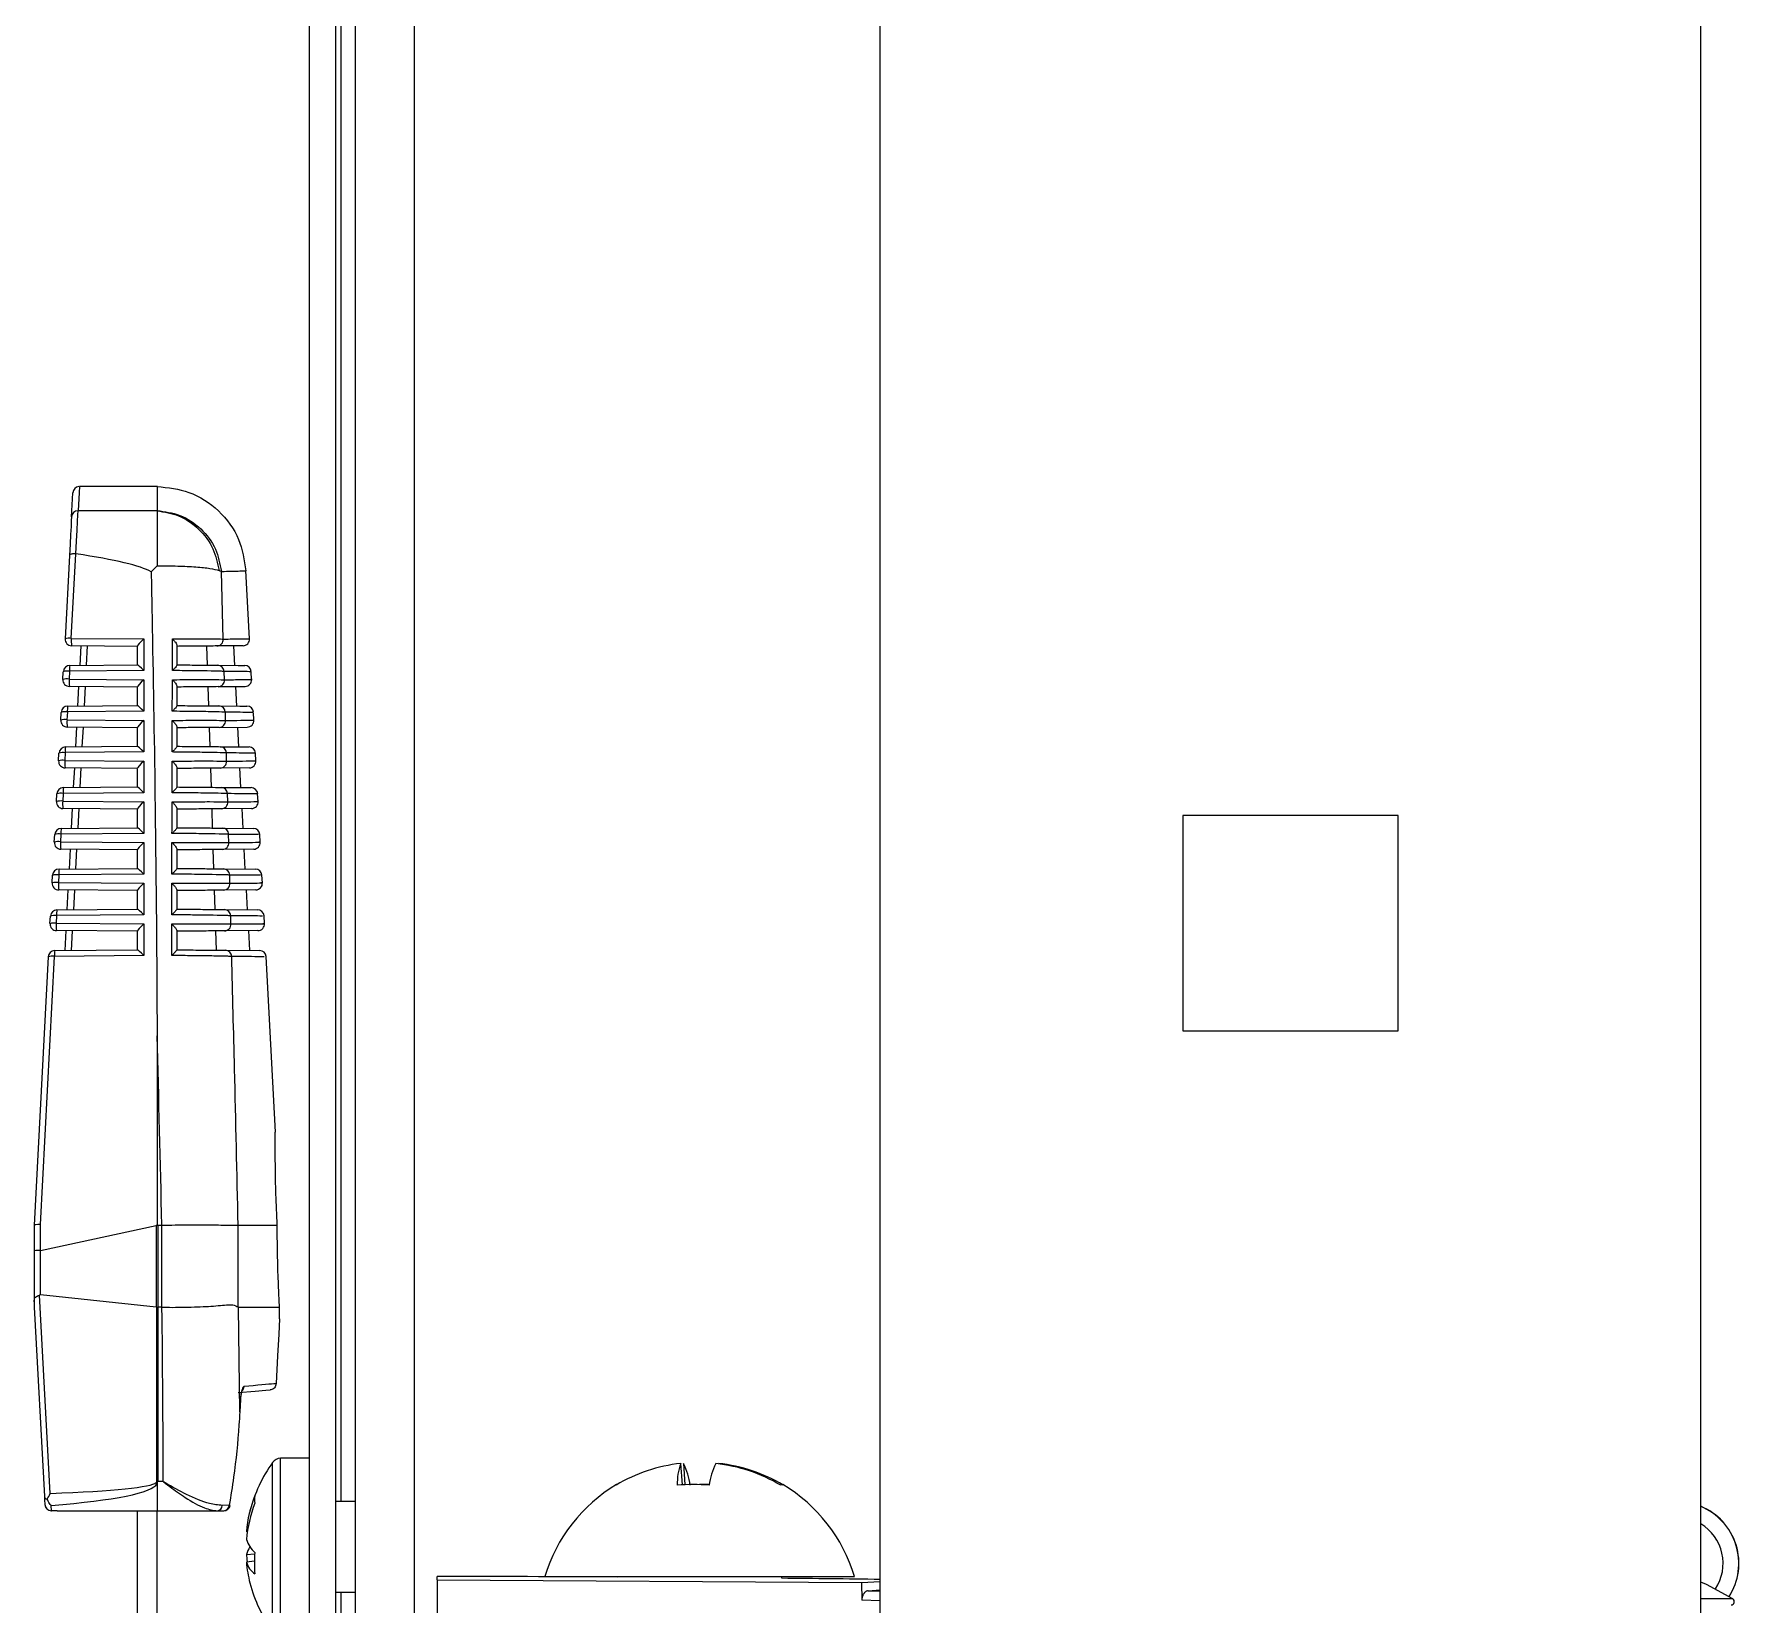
# Model space of a CAD drawing. Extents: x 8 to 113, y 0 to 87.
# Drawn here: x 80.446 to 83.043, y 40.2 to 42.592 of the extents above; entities that cross this region are included whole.
import ezdxf

# ---------------------------------------------------------------- set-up
doc = ezdxf.new("R2010")
doc.units = 0
doc.header["$MEASUREMENT"] = 0
doc.layers.add('OBJECT', color=7, linetype='CONTINUOUS')

msp = doc.modelspace()

# ---------------------------------------------------------------- linework, layer by layer
at = {"layer": 'OBJECT'}
for p, q in [((80.8646, 46.4382), (80.8646, 39.9132)), ((80.9046, 46.4382), (80.9046, 39.9132)), ((80.9346, 46.3482), (80.9346, 40.0032)), ((81.0246, 46.3482), (81.0246, 40.0032)), ((80.9134, 40.3572), (80.9134, 45.9942)), ((81.7346, 36.0256), (81.7346, 44.9982)), ((82.9846, 36.0256), (82.9846, 44.9982)), ((80.6336, 41.9032), (80.5146, 41.9032)), ((80.6332, 41.8662), (80.5126, 41.8662)), ((80.6332, 41.8666), (80.6332, 41.8662)), ((80.4995, 41.7982), (80.4928, 41.6713)), ((80.5023, 41.6719), (80.5091, 41.8006)), ((80.5091, 41.8006), (80.5094, 41.8006)), ((80.6332, 41.7825), (80.6241, 41.7733)), ((80.7276, 41.7752), (80.7309, 41.7739)), ((80.7339, 41.6709), (80.7309, 41.7739)), ((80.7739, 41.6713), (80.7684, 41.7753)), ((80.5023, 41.6719), (80.6127, 41.671)), ((80.6032, 41.6598), (80.5027, 41.6607)), ((80.5157, 41.6308), (80.5173, 41.6606)), ((80.5267, 41.6605), (80.5252, 41.6309)), ((80.6032, 41.6316), (80.6032, 41.66)), ((80.6127, 41.671), (80.6127, 41.6229)), ((80.6632, 41.6611), (80.6632, 41.6313)), ((80.7098, 41.6312), (80.7088, 41.6602)), ((80.7494, 41.6606), (80.751, 41.6308)), ((80.5001, 41.6307), (80.6032, 41.6316)), ((80.4896, 41.6093), (80.4902, 41.6212)), ((80.4996, 41.6219), (80.499, 41.61)), ((80.499, 41.61), (80.6127, 41.609)), ((80.6127, 41.6229), (80.4996, 41.6219)), ((80.6127, 41.609), (80.6127, 41.5609)), ((80.7356, 41.6089), (80.7353, 41.6216)), ((80.7771, 41.6093), (80.7765, 41.6212)), ((80.6032, 41.5978), (80.4995, 41.5988)), ((80.5125, 41.5688), (80.514, 41.5986)), ((80.5235, 41.5985), (80.5219, 41.5689)), ((80.6032, 41.5696), (80.6032, 41.598)), ((80.6632, 41.599), (80.6632, 41.5693)), ((80.7117, 41.5692), (80.7108, 41.5983)), ((80.7259, 41.5984), (80.7672, 41.5988)), ((80.7527, 41.5986), (80.7542, 41.5688)), ((80.4863, 41.5473), (80.4869, 41.5592)), ((80.4964, 41.5599), (80.4957, 41.548)), ((80.6127, 41.5609), (80.4964, 41.5599)), ((80.4968, 41.5687), (80.6032, 41.5696)), ((80.7373, 41.5469), (80.737, 41.5596)), ((80.7804, 41.5473), (80.7797, 41.5592)), ((80.4957, 41.548), (80.6127, 41.547)), ((80.6032, 41.5358), (80.4962, 41.5368)), ((80.5092, 41.5068), (80.5108, 41.5367)), ((80.5202, 41.5366), (80.5186, 41.5069)), ((80.6032, 41.5076), (80.6032, 41.536)), ((80.6127, 41.547), (80.6127, 41.4989)), ((80.6632, 41.5369), (80.6632, 41.5074)), ((80.7137, 41.5072), (80.7128, 41.5363)), ((80.7276, 41.5364), (80.7705, 41.5368)), ((80.7575, 41.5066), (80.7559, 41.5368)), ((80.4935, 41.5066), (80.6032, 41.5076)), ((80.483, 41.4853), (80.4836, 41.4972)), ((80.4931, 41.4979), (80.4925, 41.486)), ((80.4925, 41.486), (80.6127, 41.485)), ((80.6032, 41.4738), (80.4929, 41.4748)), ((80.6127, 41.4989), (80.4931, 41.4979)), ((80.5059, 41.4447), (80.5075, 41.4747)), ((80.5169, 41.4746), (80.5153, 41.4448)), ((80.6127, 41.485), (80.6127, 41.4369)), ((80.6632, 41.4748), (80.6632, 41.4454)), ((80.7157, 41.4451), (80.7148, 41.4743)), ((80.7737, 41.4748), (80.7293, 41.4744)), ((80.739, 41.4849), (80.7387, 41.4975)), ((80.7608, 41.4446), (80.7592, 41.4749)), ((80.7836, 41.4854), (80.783, 41.4972)), ((80.6032, 41.4456), (80.6032, 41.474)), ((80.4797, 41.4234), (80.4804, 41.4351)), ((80.4898, 41.4358), (80.4892, 41.4241)), ((80.4892, 41.4241), (80.6127, 41.423)), ((80.6127, 41.4369), (80.4898, 41.4358)), ((80.4903, 41.4446), (80.6032, 41.4456)), ((80.6127, 41.423), (80.6127, 41.3749)), ((80.7307, 41.445), (80.7763, 41.4446)), ((80.7407, 41.423), (80.7404, 41.4355)), ((80.7869, 41.4234), (80.7862, 41.4352)), ((80.6032, 41.4118), (80.4896, 41.4128)), ((80.5026, 41.3827), (80.5042, 41.4127)), ((80.5136, 41.4126), (80.5121, 41.3828)), ((80.6032, 41.3836), (80.6032, 41.412)), ((80.6632, 41.4128), (80.6632, 41.3834)), ((80.7176, 41.3831), (80.7167, 41.4123)), ((80.777, 41.4128), (80.731, 41.4124)), ((80.764, 41.3825), (80.7624, 41.4129)), ((82.5236, 41.4022), (82.1956, 41.4022)), ((82.1956, 41.4022), (82.1956, 41.0742)), ((82.5236, 41.0742), (82.5236, 41.4022)), ((80.4765, 41.3614), (80.4771, 41.3731)), ((80.4865, 41.3738), (80.4859, 41.3621)), ((80.6127, 41.3749), (80.4865, 41.3738)), ((80.487, 41.3826), (80.6032, 41.3836)), ((80.7323, 41.383), (80.7796, 41.3826)), ((80.7424, 41.361), (80.742, 41.3735)), ((80.7901, 41.3615), (80.7895, 41.3732)), ((80.4859, 41.3621), (80.6127, 41.361)), ((80.6032, 41.3498), (80.4864, 41.3509)), ((80.4994, 41.3207), (80.5009, 41.3507)), ((80.5104, 41.3507), (80.5088, 41.3208)), ((80.6032, 41.3216), (80.6032, 41.35)), ((80.6127, 41.361), (80.6127, 41.3129)), ((80.6632, 41.3507), (80.6632, 41.3215)), ((80.7195, 41.3211), (80.7186, 41.3503)), ((80.7802, 41.3509), (80.7327, 41.3505)), ((80.7673, 41.3205), (80.7657, 41.3509)), ((80.4837, 41.3206), (80.6032, 41.3216)), ((80.734, 41.321), (80.7828, 41.3206)), ((80.4732, 41.2994), (80.4738, 41.3111)), ((80.4833, 41.3118), (80.4827, 41.3001)), ((80.4827, 41.3001), (80.6127, 41.299)), ((80.6127, 41.3129), (80.4833, 41.3118)), ((80.6127, 41.299), (80.6127, 41.2509)), ((80.744, 41.299), (80.7436, 41.3115)), ((80.7934, 41.2995), (80.7927, 41.3112)), ((80.6032, 41.2878), (80.4831, 41.2889)), ((80.4961, 41.2587), (80.4977, 41.2888)), ((80.5071, 41.2887), (80.5055, 41.2587)), ((80.6032, 41.2596), (80.6032, 41.288)), ((80.6632, 41.2886), (80.6632, 41.2595)), ((80.7215, 41.2591), (80.7206, 41.2883)), ((80.7835, 41.2889), (80.7343, 41.2885)), ((80.7689, 41.2888), (80.7705, 41.2587)), ((80.4699, 41.2375), (80.4705, 41.2491)), ((80.48, 41.2497), (80.4794, 41.2381)), ((80.6127, 41.2509), (80.48, 41.2497)), ((80.4804, 41.2585), (80.6032, 41.2596)), ((80.7356, 41.259), (80.7861, 41.2585)), ((80.7456, 41.237), (80.7452, 41.2495)), ((80.7966, 41.2376), (80.796, 41.2492)), ((80.4794, 41.2381), (80.6127, 41.237)), ((80.6032, 41.2258), (80.4798, 41.2269)), ((80.4928, 41.1966), (80.4944, 41.2268)), ((80.5038, 41.2267), (80.5022, 41.1967)), ((80.6032, 41.1976), (80.6032, 41.226)), ((80.6127, 41.237), (80.6127, 41.1889)), ((80.6632, 41.2266), (80.6632, 41.1975)), ((80.7234, 41.1971), (80.7225, 41.2264)), ((80.7867, 41.2269), (80.7359, 41.2265)), ((80.7722, 41.2268), (80.7738, 41.1966)), ((80.6127, 41.1889), (80.4767, 41.1877)), ((80.4772, 41.1965), (80.6032, 41.1976)), ((80.7372, 41.197), (80.7894, 41.1965)), ((80.4673, 41.187), (80.4457, 40.7782)), ((80.4552, 40.7792), (80.4767, 41.1877)), ((80.8133, 40.9197), (80.7992, 41.1872)), ((80.6332, 41.0669), (80.6332, 40.7783)), ((82.1956, 41.0742), (82.5236, 41.0742)), ((80.4457, 40.7782), (80.4457, 40.7391)), ((80.4457, 40.7782), (80.4457, 40.7782)), ((80.4552, 40.7397), (80.4552, 40.7792)), ((80.4554, 40.7397), (80.6316, 40.7779)), ((80.6316, 40.7779), (80.6316, 40.6534)), ((80.6347, 40.7782), (80.6399, 40.7782)), ((80.6347, 40.6532), (80.6347, 40.7782)), ((80.6399, 40.7782), (80.6399, 40.6532)), ((80.7565, 40.6537), (80.7565, 40.7782)), ((80.7565, 40.7782), (80.7566, 40.7782)), ((80.7566, 40.7782), (80.8161, 40.7782)), ((80.4457, 40.7391), (80.4457, 40.6615)), ((80.4554, 40.672), (80.4554, 40.7397)), ((80.4704, 40.3697), (80.454, 40.6718)), ((80.6316, 40.6534), (80.4554, 40.672)), ((80.4457, 40.6615), (80.4457, 40.6532)), ((80.4457, 40.6532), (80.4613, 40.365)), ((80.6324, 40.3877), (80.6324, 40.6533)), ((80.6324, 40.6533), (80.634, 40.6532)), ((80.634, 40.6532), (80.634, 40.3877)), ((80.6399, 40.6532), (80.6347, 40.6532)), ((80.7572, 40.6532), (80.7565, 40.6537)), ((80.7591, 40.494), (80.7572, 40.6532)), ((80.7572, 40.6532), (80.8196, 40.6532)), ((80.8197, 40.6354), (80.8197, 40.6354)), ((80.8144, 40.5369), (80.8144, 40.5369)), ((80.76, 40.5122), (80.7591, 40.494)), ((80.809, 40.1595), (80.809, 40.417)), ((80.8646, 40.4232), (80.8212, 40.4232)), ((80.8212, 40.1532), (80.8212, 40.4232)), ((81.4333, 40.3829), (81.4307, 40.4153)), ((81.435, 40.4153), (81.4372, 40.3831)), ((81.4884, 40.4148), (81.4884, 40.4153)), ((80.6332, 40.3847), (80.6332, 40.3432)), ((80.6424, 40.3877), (80.634, 40.3877)), ((80.472, 40.3433), (80.4716, 40.3516)), ((80.4809, 40.3432), (80.472, 40.3433)), ((80.4809, 40.3432), (80.6332, 40.3432)), ((80.6032, 40.1617), (80.6032, 40.3432)), ((80.6332, 40.3432), (80.7249, 40.3432)), ((80.6332, 40.1617), (80.6332, 40.3432)), ((80.7249, 40.3432), (80.7345, 40.3432)), ((80.7429, 40.3518), (80.7324, 40.3515)), ((80.9346, 40.3572), (80.9046, 40.3572)), ((80.7705, 40.3114), (80.7691, 40.3115)), ((80.7691, 40.2768), (80.7817, 40.2776)), ((80.7813, 40.2664), (80.7691, 40.2649)), ((81.0596, 40.238), (81.0596, 40.2432)), ((81.0596, 40.238), (81.7063, 40.2339)), ((81.0596, 40.238), (81.0596, 40.1765)), ((81.2236, 40.2432), (81.6956, 40.2432)), ((81.3346, 40.2432), (81.3346, 40.2425)), ((81.5846, 40.2405), (81.5846, 40.2432)), ((81.7063, 40.2339), (81.7346, 40.2358)), ((81.7063, 40.2339), (81.7066, 40.207)), ((80.9046, 40.2192), (80.9346, 40.2192)), ((80.9134, 39.7882), (80.9134, 40.2192)), ((81.7346, 40.2063), (81.7066, 40.207)), ((81.7164, 40.2215), (81.7346, 40.2227)), ((81.7164, 40.2215), (81.7346, 40.221)), ((83.0334, 40.2092), (82.9846, 40.2092))]:
    msp.add_line(p, q, dxfattribs=at)
at = {"layer": 'OBJECT', "flags": 128}
for points in [[(80.5026, 41.8569), (80.5041, 41.8845), (80.5046, 41.8938)], [(80.5146, 41.9032), (80.5141, 41.8939), (80.5126, 41.8662)], [(80.5094, 41.8006), (80.5104, 41.8198), (80.5112, 41.8365), (80.5118, 41.85), (80.5123, 41.8601), (80.5126, 41.8662)], [(80.5026, 41.8569), (80.5023, 41.8514), (80.5019, 41.8424), (80.5012, 41.8303), (80.5004, 41.8154), (80.4995, 41.7982)], [(80.764, 41.6607), (80.764, 41.6607), (80.754, 41.6606), (80.7242, 41.6604)], [(80.7256, 41.6311), (80.7563, 41.6308), (80.7666, 41.6307)], [(80.7273, 41.569), (80.7592, 41.5688), (80.7698, 41.5687)], [(80.729, 41.507), (80.7572, 41.5068), (80.7713, 41.5067), (80.7731, 41.5066)], [(80.8197, 40.6354), (80.8184, 40.6121), (80.8167, 40.5793), (80.8144, 40.5369)], [(80.7565, 40.5232), (80.7822, 40.5254), (80.7985, 40.5268), (80.8052, 40.5274)], [(80.7591, 40.494), (80.7593, 40.494), (80.7593, 40.494)], [(80.7593, 40.494), (80.76, 40.5067), (80.7603, 40.5121)], [(80.76, 40.5122), (80.7603, 40.5121), (80.7603, 40.5121)], [(80.4613, 40.365), (80.4617, 40.3587), (80.4619, 40.3546), (80.462, 40.3528)], [(80.7691, 40.2768), (80.7698, 40.2698), (80.7705, 40.2651)], [(83.0334, 40.2092), (82.9931, 40.2311), (82.9846, 40.2348)]]:
    msp.add_lwpolyline(points, dxfattribs=at)
at = {"layer": 'OBJECT'}
for centre, radius, start, end in [((80.5146, 41.8932), 0.01, 93.5738, 176.9774), ((80.5125, 41.8563), 0.00991, 89.4448, 176.5292), ((80.499, 41.6518), 0.0204, 80.721, 107.6166), ((80.5028, 41.6707), 0.01, 176.9774, 269.5), ((80.5567, 41.6684), 0.0545, 176.3188, 188.1336), ((80.724, 41.6703), 0.00992, 271.0599, 3.4967), ((80.7639, 41.6707), 0.01, 270.5, 3.0138), ((80.5002, 41.6207), 0.01, 90.5, 176.9774), ((80.5406, 41.6243), 0.041, 170.9991, 183.3145), ((80.7254, 41.6212), 0.00989, 2.412, 88.9985), ((80.7665, 41.6207), 0.01, 3.243, 89.5), ((80.4995, 41.6088), 0.01, 176.9774, 269.5), ((80.4957, 41.5898), 0.0204, 80.7223, 107.6153), ((80.4964, 41.6018), 0.0204, 80.7211, 107.6171), ((80.5534, 41.6065), 0.0545, 176.3187, 188.1337), ((80.7257, 41.6083), 0.00992, 271.0803, 3.5148), ((80.7671, 41.6088), 0.01, 270.5, 3.3196), ((80.4969, 41.5587), 0.01, 90.5, 176.9774), ((80.4931, 41.5398), 0.0204, 80.7206, 107.617), ((80.5373, 41.5623), 0.041, 170.999, 183.3165), ((80.7271, 41.5591), 0.00989, 2.3914, 88.98), ((80.7698, 41.5587), 0.01, 3.6197, 89.5), ((80.4925, 41.5279), 0.0204, 80.7215, 107.6164), ((80.4963, 41.5468), 0.01, 176.9774, 269.5), ((80.5502, 41.5445), 0.0545, 176.3187, 188.1337), ((80.7274, 41.5463), 0.00991, 271.1009, 3.5332), ((80.7704, 41.5468), 0.01, 270.5, 3.6958), ((80.4936, 41.4966), 0.01, 90.5, 176.9774), ((80.534, 41.5002), 0.041, 171.0023, 183.3132), ((80.7288, 41.4971), 0.00989, 2.371, 88.9615), ((80.773, 41.4966), 0.01, 3.9957, 89.5), ((80.4892, 41.4659), 0.0204, 80.7212, 107.6164), ((80.493, 41.4848), 0.01, 176.9774, 269.5), ((80.4898, 41.4777), 0.0204, 80.7209, 107.6168), ((80.5469, 41.4825), 0.0545, 176.3187, 188.1337), ((80.7291, 41.4843), 0.00991, 271.1221, 3.5517), ((80.7736, 41.4848), 0.01, 270.5, 4.0714), ((80.4859, 41.4039), 0.0204, 80.7211, 107.6166), ((80.4897, 41.4228), 0.01, 176.9774, 269.5), ((80.4903, 41.4346), 0.01, 90.5, 176.9774), ((80.4865, 41.4157), 0.0204, 80.7214, 107.6164), ((80.5436, 41.4206), 0.0545, 176.3187, 188.1337), ((80.5308, 41.4382), 0.041, 171.0005, 183.313), ((80.7305, 41.4351), 0.00988, 2.3487, 88.9431), ((80.7308, 41.4223), 0.00991, 271.1442, 3.5702), ((80.7763, 41.4346), 0.01, 4.3711, 89.5), ((80.7769, 41.4228), 0.01, 270.5, 4.4464), ((80.4871, 41.3726), 0.01, 90.5, 176.9774), ((80.4833, 41.3537), 0.0204, 80.721, 107.6168), ((80.5275, 41.3762), 0.041, 170.999, 183.3164), ((80.7322, 41.3731), 0.00988, 2.3273, 88.9237), ((80.7795, 41.3726), 0.01, 4.7459, 89.5), ((80.4826, 41.342), 0.0204, 80.7213, 107.6164), ((80.4865, 41.3609), 0.01, 176.9774, 269.5), ((80.5403, 41.3586), 0.0545, 176.3187, 188.1337), ((80.7325, 41.3604), 0.00991, 271.1661, 3.5881), ((80.7801, 41.3609), 0.01, 270.5, 4.8207), ((80.4838, 41.3106), 0.01, 90.5, 176.9774), ((80.5242, 41.3141), 0.041, 171.0005, 183.313), ((80.7338, 41.3111), 0.00988, 2.3049, 88.9044), ((80.7828, 41.3106), 0.01, 5.1202, 89.5), ((80.4794, 41.28), 0.0204, 80.7214, 107.6163), ((80.4832, 41.2989), 0.01, 176.9774, 269.5), ((80.48, 41.2916), 0.0204, 80.7211, 107.6167), ((80.5371, 41.2966), 0.0545, 176.3187, 188.1337), ((80.7341, 41.2984), 0.0099, 271.1888, 3.6078), ((80.7834, 41.2989), 0.01, 270.5, 5.1945), ((80.4805, 41.2485), 0.01, 90.5, 176.9774), ((80.4767, 41.2296), 0.0204, 80.7214, 107.6163), ((80.5209, 41.2521), 0.041, 170.999, 183.3164), ((80.7354, 41.2491), 0.00987, 2.2822, 88.8855), ((80.786, 41.2485), 0.01, 5.4939, 89.5), ((80.4761, 41.218), 0.0204, 80.7214, 107.6163), ((80.4799, 41.2369), 0.01, 176.9774, 269.5), ((80.5338, 41.2346), 0.0545, 176.3187, 188.1337), ((80.7357, 41.2364), 0.0099, 271.2099, 3.6283), ((80.7866, 41.2369), 0.01, 270.5, 5.5678), ((80.4772, 41.1865), 0.01, 90.5, 176.9774), ((80.5176, 41.1901), 0.041, 170.999, 183.3145), ((80.737, 41.1871), 0.00987, 2.2617, 88.8635), ((80.7893, 41.1865), 0.01, 5.8671, 89.5), ((80.4734, 41.1676), 0.0204, 80.7211, 107.6167), ((80.7554, 40.5331), 0.0101, 318.8457, 357.3919), ((80.9884, 40.2882), 0.2208, 144.3318, 165.6104), ((80.8212, 40.4082), 0.015, 90, 144.3318), ((81.4573, 40.1724), 0.2444, 96.2318, 120.7651), ((81.5189, 40.3839), 0.0936, 160.3927, 180.9442), ((81.3424, 40.3682), 0.1039, 7.8194, 26.9431), ((81.5768, 40.3682), 0.1039, 153.0569, 172.1806), ((81.4573, 40.1698), 0.2469, 59.389, 83.7502), ((81.4619, 40.1724), 0.2444, 59.2349, 83.7682), ((80.7238, 40.48), 0.1315, 225.4952, 226.4515), ((80.634, 40.5036), 0.1159, 269.2184, 269.9988), ((81.3335, 40.3821), 0.00124, 73.0385, 168.0838), ((81.4496, 40.076), 0.3073, 85.4742, 94.5258), ((81.4696, 40.0751), 0.3082, 89.181, 91.8679), ((80.9642, 40.2944), 0.1959, 158.5882, 174.9804), ((80.81, 40.3604), 0.0286, 168.7965, 191.2035), ((81.4596, 40.1716), 0.2466, 120.9313, 163.1157), ((81.5855, 40.3794), 0.00384, 76.763, 129.9513), ((81.4596, 40.1716), 0.2466, 16.8843, 59.0687), ((80.472, 40.3533), 0.01, 183.1059, 269.191), ((80.472, 40.3533), 0.00999, 183.1446, 270.05), ((80.4718, 40.3439), 0.000647, 269.1921, 281.7812), ((80.7238, 40.3517), 0.00857, 277.23, 358.6403), ((80.7339, 40.3523), 0.00906, 274.3625, 357.1837), ((80.7345, 40.3532), 0.01, 270, 350.7454), ((80.7451, 40.3627), 0.0111, 258.516, 266.3397), ((80.9724, 40.2816), 0.2041, 158.9959, 174.9427), ((82.9486, 40.2632), 0.0941, 327.4768, 67.5069), ((82.9486, 40.2632), 0.0939, 327.4744, 67.4564), ((82.9486, 40.2632), 0.07, 326.3557, 59.0503), ((80.8112, 40.3125), 0.044, 196.9537, 228.1954), ((80.8031, 40.2677), 0.0352, 144.331, 164.9778), ((81.0226, 40.2634), 0.2413, 176.1519, 183.8481), ((80.802, 40.2753), 0.0345, 197.4615, 234.2794), ((80.9645, 40.2821), 0.1962, 185.0254, 194.3849), ((80.9884, 40.2882), 0.2208, 194.3896, 215.6682), ((81.0596, -10.4168), 50.66, 89.68898, 90), ((81.0596, -10.4168), 50.66, 89.23656, 89.40622), ((83.0307, 40.205), 0.005, 270, 57.4319)]:
    msp.add_arc(centre, radius, start, end, dxfattribs=at)
for centre, major_axis, ratio, start_param, end_param in [((78.3434, 41.7481), (2.2897, 0.0147), 0.052015, 0.088802, 0.329915), ((80.6132, 41.6698), (0.00996, 0.00988), 0.087934, 1.536206, 3.054643), ((80.6132, 41.6217), (0.00999, -0.00991), 0.035372, 1.658206, 3.106542), ((80.6132, 41.6078), (0.00996, 0.00988), 0.087934, 1.536206, 3.054643), ((80.6132, 41.5597), (0.00999, -0.00991), 0.035372, 1.658206, 3.106542), ((80.6132, 41.5458), (0.00996, 0.00988), 0.087934, 1.536206, 3.054643), ((80.6132, 41.4977), (0.00999, -0.00991), 0.035372, 1.658206, 3.106542), ((80.6132, 41.4838), (0.00996, 0.00988), 0.087934, 1.536206, 3.054643), ((80.6132, 41.4357), (0.00999, -0.00991), 0.035372, 1.658206, 3.106542), ((80.6132, 41.4218), (0.00996, 0.00988), 0.087934, 1.536206, 3.054643), ((80.6132, 41.3737), (0.00999, -0.00991), 0.035372, 1.658206, 3.106542), ((80.6132, 41.3598), (0.00996, 0.00988), 0.087934, 1.536206, 3.054643), ((80.6132, 41.3117), (0.00999, -0.00991), 0.035372, 1.658206, 3.106542), ((80.6132, 41.2978), (0.00996, 0.00988), 0.087934, 1.536206, 3.054643), ((80.6132, 41.2497), (0.00999, -0.00991), 0.035372, 1.658206, 3.106542), ((80.6132, 41.2358), (0.00996, 0.00988), 0.087934, 1.536206, 3.054643), ((80.6132, 41.1877), (0.00999, -0.00991), 0.035372, 1.658206, 3.106542), ((78.5707, 36.7599), (0, 19.0675), 0.111038, 4.924724, 4.940236), ((80.4557, 40.778), (0.01, -0.00026), 0.120424, 1.626333, 3.138416), ((80.6347, 41.7562), (0.0064, 0.9787), 0.122438, 3.168969, 3.182058), ((80.6347, 41.7555), (0, 0.9773), 0.122785, 3.128502, 3.141593), ((80.6399, 41.7555), (0, 0.9773), 0.122785, 3.141593, 3.144933), ((80.4557, 40.7391), (0.01, 0), 0.061163, 1.623156, 3.141593), ((80.4557, 40.8212), (0.0005, 0.0816), 0.122438, 3.142789, 3.168969), ((80.4557, 40.6347), (-0.0006, 0.0374), 0.267094, 6.250695, 6.391296), ((80.6347, 40.2051), (-0.007, 0.4485), 0.267094, 6.244178, 6.250695), ((80.6347, 40.2054), (0, 0.4478), 0.267949, 0, 0.006511), ((80.6399, 40.2054), (0, 0.4478), 0.267949, 6.278981, 6.283185), ((78.5707, 40.2954), (0, 7.8848), 0.262774, 4.724089, 4.75778), ((80.0629, 40.3955), (0.5695, -0.0078), 0.050872, 5.510552, 6.231217), ((80.0644, 40.4032), (0.5695, -0.0157), 0.101686, 5.511659, 6.233323), ((80.0629, 40.3955), (0.5695, -0.0078), 0.050872, 6.231217, 6.283881), ((80.0644, 40.4032), (0.5695, -0.0157), 0.101686, 6.233323, 6.285987)]:
    msp.add_ellipse(centre, major_axis=major_axis, ratio=ratio, start_param=start_param, end_param=end_param, dxfattribs=at)
for points, knots in [([(80.6332, 41.9032), (80.6332, 41.9017), (80.6332, 41.8986), (80.6332, 41.8773), (80.6332, 41.8666)], [0, 0, 0, 0, 0.5, 1, 1, 1, 1]), ([(80.6332, 41.9032), (80.6497, 41.9015), (80.684, 41.8978), (80.7286, 41.8683), (80.7604, 41.8253), (80.7658, 41.7913), (80.7684, 41.7749)], [0, 0, 0, 0, 0.240773, 0.5, 0.759227, 1, 1, 1, 1]), ([(80.6332, 41.8666), (80.6449, 41.865), (80.6692, 41.8617), (80.701, 41.8403), (80.7241, 41.8096), (80.7287, 41.7855), (80.7309, 41.7739)], [0, 0, 0, 0, 0.24117, 0.5, 0.75883, 1, 1, 1, 1]), ([(80.6332, 41.8662), (80.6332, 41.8633), (80.6332, 41.8576), (80.6332, 41.8385), (80.6332, 41.8133), (80.6332, 41.7927), (80.6332, 41.7825)], [0, 0, 0, 0, 0.25, 0.5, 0.75, 1, 1, 1, 1]), ([(80.6332, 41.8662), (80.6443, 41.8644), (80.6673, 41.8608), (80.6977, 41.8397), (80.7201, 41.81), (80.7251, 41.7865), (80.7276, 41.7752)], [0, 0, 0, 0, 0.241562, 0.4999998, 0.7584389, 1, 1, 1, 1]), ([(80.5091, 41.8006), (80.508, 41.8006), (80.5058, 41.8007), (80.5029, 41.8003), (80.5007, 41.7996), (80.4997, 41.7989), (80.4995, 41.7984), (80.4995, 41.7983), (80.4995, 41.7982)], [0, 0, 0, 0, 0.219279, 0.438508, 0.659239, 0.882987, 0.985831, 1, 1, 1, 1]), ([(80.6241, 41.7733), (80.6242, 41.7676), (80.6247, 41.7392), (80.6269, 41.6198), (80.6309, 41.39), (80.6324, 41.1829), (80.6332, 41.0669)], [0, 0, 0, 0, 0.024148, 0.120739, 0.507103, 1, 1, 1, 1]), ([(80.6332, 41.7825), (80.6439, 41.7824), (80.6653, 41.7824), (80.6929, 41.781), (80.7152, 41.7786), (80.7235, 41.7764), (80.7276, 41.7752)], [0, 0, 0, 0, 0.2500001, 0.4999998, 0.7500003, 1, 1, 1, 1]), ([(80.7309, 41.7739), (80.7418, 41.7742), (80.7637, 41.7747), (80.7668, 41.7748), (80.7684, 41.7749)], [0, 0, 0, 0, 0.496376, 1, 1, 1, 1]), ([(80.6564, 41.6229), (80.6564, 41.6295), (80.6564, 41.6456), (80.6565, 41.6616), (80.6565, 41.671)], [0, 0, 0, 0, 0.412317, 1, 1, 1, 1]), ([(80.6565, 41.671), (80.6587, 41.671), (80.6672, 41.6711), (80.6872, 41.6712), (80.7123, 41.6712), (80.7283, 41.6711), (80.7326, 41.6709), (80.7339, 41.6709)], [0, 0, 0, 0, 0.057677, 0.219413, 0.543377, 0.867764, 1, 1, 1, 1]), ([(80.6565, 41.671), (80.6565, 41.671), (80.6569, 41.6706), (80.6585, 41.6689), (80.6608, 41.6662), (80.6628, 41.6631), (80.6631, 41.6617), (80.6632, 41.6611)], [0, 0, 0, 0, 0.008656, 0.099994, 0.471213, 0.763081, 1, 1, 1, 1]), ([(80.7242, 41.6604), (80.7206, 41.6603), (80.7134, 41.6603), (80.6905, 41.6601), (80.6715, 41.6599), (80.6632, 41.6598)], [0, 0, 0, 0, 0.3611886, 0.7224552, 1, 1, 1, 1]), ([(80.7339, 41.6709), (80.7351, 41.6709), (80.7413, 41.671), (80.7646, 41.6712), (80.7697, 41.6712), (80.7738, 41.6713)], [0, 0, 0, 0, 0.047591, 0.237986, 1, 1, 1, 1]), ([(80.6632, 41.6313), (80.6631, 41.6309), (80.6628, 41.6301), (80.6608, 41.6275), (80.6584, 41.625), (80.6567, 41.6233), (80.6564, 41.623), (80.6564, 41.6229)], [0, 0, 0, 0, 0.229447, 0.5216, 0.905442, 0.991712, 1, 1, 1, 1]), ([(80.6632, 41.6316), (80.6738, 41.6315), (80.6952, 41.6313), (80.7166, 41.6311), (80.7228, 41.6311), (80.7256, 41.6311)], [0, 0, 0, 0, 0.352895, 0.705727, 1, 1, 1, 1]), ([(80.6562, 41.5609), (80.6562, 41.5675), (80.6563, 41.5836), (80.6563, 41.5996), (80.6563, 41.609)], [0, 0, 0, 0, 0.412356, 1, 1, 1, 1]), ([(80.6563, 41.609), (80.6586, 41.609), (80.6672, 41.6091), (80.6873, 41.6092), (80.7129, 41.6092), (80.7296, 41.6091), (80.7342, 41.609), (80.7356, 41.6089)], [0, 0, 0, 0, 0.0579361, 0.2174951, 0.5370299, 0.8569766, 1, 1, 1, 1]), ([(80.6563, 41.609), (80.6564, 41.609), (80.6568, 41.6085), (80.6585, 41.6068), (80.6609, 41.604), (80.6628, 41.6009), (80.6631, 41.5996), (80.6632, 41.599)], [0, 0, 0, 0, 0.008551, 0.122923, 0.485789, 0.769314, 1, 1, 1, 1]), ([(80.7353, 41.6216), (80.7336, 41.6217), (80.7288, 41.6219), (80.711, 41.6223), (80.6857, 41.6226), (80.6663, 41.6228), (80.6587, 41.6229), (80.6564, 41.6229)], [0, 0, 0, 0, 0.16013, 0.483001, 0.805362, 0.942123, 1, 1, 1, 1]), ([(80.7762, 41.6212), (80.7746, 41.6212), (80.7714, 41.6213), (80.7474, 41.6215), (80.7353, 41.6216)], [0, 0, 0, 0, 0.493112, 1, 1, 1, 1]), ([(80.7356, 41.6089), (80.7369, 41.6089), (80.7432, 41.609), (80.7659, 41.6092), (80.7821, 41.6093), (80.7769, 41.6093), (80.7768, 41.6093)], [0, 0, 0, 0, 0.0466847, 0.2334523, 0.9823806, 1, 1, 1, 1]), ([(80.7259, 41.5984), (80.7223, 41.5984), (80.7151, 41.5983), (80.6917, 41.5981), (80.672, 41.5979), (80.6632, 41.5978)], [0, 0, 0, 0, 0.3555949, 0.7112657, 1, 1, 1, 1]), ([(80.6632, 41.5693), (80.6631, 41.569), (80.6628, 41.5682), (80.6608, 41.5657), (80.6584, 41.5631), (80.6567, 41.5614), (80.6562, 41.561), (80.6562, 41.5609)], [0, 0, 0, 0, 0.223275, 0.506283, 0.880302, 0.991803, 1, 1, 1, 1]), ([(80.737, 41.5596), (80.7354, 41.5596), (80.7304, 41.5599), (80.7126, 41.5603), (80.6868, 41.5606), (80.6668, 41.5608), (80.6585, 41.5609), (80.6562, 41.5609)], [0, 0, 0, 0, 0.158035, 0.476676, 0.794816, 0.941861, 1, 1, 1, 1]), ([(80.6632, 41.5696), (80.674, 41.5695), (80.6955, 41.5693), (80.7178, 41.5691), (80.7243, 41.5691), (80.7273, 41.569)], [0, 0, 0, 0, 0.347531, 0.695003, 1, 1, 1, 1]), ([(80.7791, 41.5592), (80.7777, 41.5592), (80.7747, 41.5592), (80.7498, 41.5594), (80.737, 41.5596)], [0, 0, 0, 0, 0.483866, 1, 1, 1, 1]), ([(80.6561, 41.4989), (80.6561, 41.5055), (80.6561, 41.5216), (80.6562, 41.5376), (80.6562, 41.547)], [0, 0, 0, 0, 0.4123942, 1, 1, 1, 1]), ([(80.6562, 41.547), (80.6585, 41.547), (80.6672, 41.5471), (80.6875, 41.5472), (80.7134, 41.5472), (80.7309, 41.5471), (80.7358, 41.547), (80.7373, 41.5469)], [0, 0, 0, 0, 0.058198, 0.215686, 0.531014, 0.846742, 1, 1, 1, 1]), ([(80.6562, 41.547), (80.6562, 41.547), (80.6567, 41.5465), (80.6585, 41.5446), (80.6609, 41.5418), (80.6628, 41.5388), (80.6631, 41.5375), (80.6632, 41.5369)], [0, 0, 0, 0, 0.008437, 0.145043, 0.49969, 0.77523, 1, 1, 1, 1]), ([(80.7276, 41.5364), (80.724, 41.5364), (80.7167, 41.5363), (80.6929, 41.5361), (80.6725, 41.5359), (80.6632, 41.5358)], [0, 0, 0, 0, 0.350316, 0.700707, 1, 1, 1, 1]), ([(80.7373, 41.5469), (80.7386, 41.5469), (80.7451, 41.547), (80.7682, 41.5472), (80.7851, 41.5473), (80.7799, 41.5473), (80.7796, 41.5473)], [0, 0, 0, 0, 0.045813, 0.229094, 0.964033, 1, 1, 1, 1]), ([(80.6632, 41.5074), (80.6631, 41.5071), (80.6628, 41.5063), (80.6609, 41.5039), (80.6584, 41.5013), (80.6566, 41.4995), (80.6561, 41.499), (80.6561, 41.4989)], [0, 0, 0, 0, 0.217447, 0.49176, 0.856153, 0.991885, 1, 1, 1, 1]), ([(80.6632, 41.5076), (80.6741, 41.5075), (80.6958, 41.5073), (80.7189, 41.5071), (80.7257, 41.5071), (80.729, 41.507)], [0, 0, 0, 0, 0.342465, 0.684876, 1, 1, 1, 1]), ([(80.6559, 41.4369), (80.6559, 41.4435), (80.656, 41.4596), (80.656, 41.4756), (80.656, 41.485)], [0, 0, 0, 0, 0.41243, 1, 1, 1, 1]), ([(80.656, 41.485), (80.6584, 41.485), (80.6672, 41.4851), (80.6877, 41.4852), (80.7139, 41.4853), (80.7321, 41.4851), (80.7373, 41.485), (80.739, 41.4849)], [0, 0, 0, 0, 0.058464, 0.213983, 0.525307, 0.837021, 1, 1, 1, 1]), ([(80.656, 41.485), (80.6561, 41.485), (80.6567, 41.4844), (80.6585, 41.4825), (80.6609, 41.4796), (80.6628, 41.4766), (80.6631, 41.4754), (80.6632, 41.4748)], [0, 0, 0, 0, 0.0083451, 0.1664066, 0.5129703, 0.780849, 1, 1, 1, 1]), ([(80.7387, 41.4975), (80.737, 41.4976), (80.732, 41.4978), (80.7141, 41.4982), (80.6878, 41.4986), (80.6672, 41.4988), (80.6584, 41.4989), (80.6561, 41.4989)], [0, 0, 0, 0, 0.156042, 0.470658, 0.78478, 0.941595, 1, 1, 1, 1]), ([(80.7293, 41.4744), (80.7256, 41.4744), (80.7182, 41.4743), (80.694, 41.4741), (80.6731, 41.4739), (80.6632, 41.4738)], [0, 0, 0, 0, 0.345325, 0.690725, 1, 1, 1, 1]), ([(80.7819, 41.4972), (80.7807, 41.4972), (80.778, 41.4972), (80.7522, 41.4974), (80.7387, 41.4975)], [0, 0, 0, 0, 0.474956, 1, 1, 1, 1]), ([(80.739, 41.4849), (80.7404, 41.485), (80.7469, 41.485), (80.7705, 41.4852), (80.7882, 41.4854), (80.7828, 41.4853), (80.7825, 41.4853)], [0, 0, 0, 0, 0.044973, 0.224892, 0.94635, 1, 1, 1, 1]), ([(80.6557, 41.3749), (80.6558, 41.3815), (80.6558, 41.3976), (80.6558, 41.4136), (80.6559, 41.423)], [0, 0, 0, 0, 0.412464, 1, 1, 1, 1]), ([(80.6632, 41.4454), (80.6631, 41.4451), (80.6628, 41.4444), (80.6609, 41.4421), (80.6584, 41.4394), (80.6565, 41.4376), (80.6559, 41.437), (80.6559, 41.4369)], [0, 0, 0, 0, 0.211945, 0.477991, 0.832968, 0.991971, 1, 1, 1, 1]), ([(80.7404, 41.4355), (80.7387, 41.4356), (80.7336, 41.4358), (80.7156, 41.4362), (80.6889, 41.4366), (80.6677, 41.4368), (80.6583, 41.4369), (80.6559, 41.4369)], [0, 0, 0, 0, 0.154143, 0.464926, 0.775223, 0.941326, 1, 1, 1, 1]), ([(80.6559, 41.423), (80.6583, 41.423), (80.6672, 41.4231), (80.6879, 41.4232), (80.7144, 41.4233), (80.7334, 41.4232), (80.7388, 41.423), (80.7407, 41.423)], [0, 0, 0, 0, 0.0587309, 0.212374, 0.5198865, 0.8277777, 1, 1, 1, 1]), ([(80.6559, 41.423), (80.6559, 41.423), (80.6566, 41.4223), (80.6585, 41.4203), (80.661, 41.4174), (80.6628, 41.4145), (80.6631, 41.4133), (80.6632, 41.4128)], [0, 0, 0, 0, 0.0082391, 0.1870169, 0.5256466, 0.7861853, 1, 1, 1, 1]), ([(80.6632, 41.4456), (80.6741, 41.4455), (80.6961, 41.4453), (80.7201, 41.4451), (80.7272, 41.445), (80.7307, 41.445)], [0, 0, 0, 0, 0.337674, 0.675297, 1, 1, 1, 1]), ([(80.7848, 41.4351), (80.7837, 41.4352), (80.7813, 41.4352), (80.7546, 41.4354), (80.7404, 41.4355)], [0, 0, 0, 0, 0.466363, 1, 1, 1, 1]), ([(80.7407, 41.423), (80.742, 41.423), (80.7487, 41.423), (80.7728, 41.4232), (80.7912, 41.4234), (80.7858, 41.4234), (80.7853, 41.4234)], [0, 0, 0, 0, 0.0441628, 0.2208409, 0.9292951, 1, 1, 1, 1]), ([(80.731, 41.4124), (80.7273, 41.4124), (80.7198, 41.4123), (80.6952, 41.4121), (80.6736, 41.4119), (80.6632, 41.4118)], [0, 0, 0, 0, 0.340601, 0.681275, 1, 1, 1, 1]), ([(80.6632, 41.3834), (80.6631, 41.3832), (80.6628, 41.3825), (80.661, 41.3802), (80.6585, 41.3776), (80.6565, 41.3757), (80.6558, 41.375), (80.6557, 41.3749)], [0, 0, 0, 0, 0.2067474, 0.4649344, 0.8107199, 0.9920443, 1, 1, 1, 1]), ([(80.742, 41.3735), (80.7403, 41.3736), (80.7352, 41.3738), (80.717, 41.3742), (80.6899, 41.3746), (80.6681, 41.3748), (80.6582, 41.3749), (80.6557, 41.3749)], [0, 0, 0, 0, 0.152333, 0.459461, 0.766109, 0.941054, 1, 1, 1, 1]), ([(80.6632, 41.3836), (80.6742, 41.3835), (80.6964, 41.3833), (80.7212, 41.3831), (80.7286, 41.383), (80.7323, 41.383)], [0, 0, 0, 0, 0.333137, 0.666224, 1, 1, 1, 1]), ([(80.7877, 41.3731), (80.7867, 41.3731), (80.7847, 41.3731), (80.757, 41.3734), (80.742, 41.3735)], [0, 0, 0, 0, 0.458072, 1, 1, 1, 1]), ([(80.6556, 41.3129), (80.6556, 41.3195), (80.6556, 41.3356), (80.6557, 41.3516), (80.6557, 41.361)], [0, 0, 0, 0, 0.412497, 1, 1, 1, 1]), ([(80.6557, 41.361), (80.6582, 41.361), (80.6671, 41.3611), (80.688, 41.3612), (80.7149, 41.3613), (80.7346, 41.3612), (80.7402, 41.361), (80.7424, 41.361)], [0, 0, 0, 0, 0.059002, 0.210856, 0.514734, 0.81898, 1, 1, 1, 1]), ([(80.6557, 41.361), (80.6557, 41.361), (80.6565, 41.3602), (80.6585, 41.3582), (80.661, 41.3552), (80.6628, 41.3524), (80.6631, 41.3512), (80.6632, 41.3507)], [0, 0, 0, 0, 0.008152, 0.206909, 0.537756, 0.791264, 1, 1, 1, 1]), ([(80.7327, 41.3505), (80.7289, 41.3504), (80.7213, 41.3504), (80.6963, 41.3501), (80.6741, 41.3499), (80.6632, 41.3498)], [0, 0, 0, 0, 0.336123, 0.672318, 1, 1, 1, 1]), ([(80.7424, 41.361), (80.7437, 41.361), (80.7505, 41.361), (80.7751, 41.3613), (80.7942, 41.3614), (80.7888, 41.3614), (80.7882, 41.3614)], [0, 0, 0, 0, 0.043381, 0.216931, 0.912837, 1, 1, 1, 1]), ([(80.6632, 41.3215), (80.6631, 41.3212), (80.6628, 41.3206), (80.661, 41.3184), (80.6585, 41.3158), (80.6564, 41.3137), (80.6556, 41.313), (80.6556, 41.3129)], [0, 0, 0, 0, 0.201834, 0.452547, 0.789382, 0.992119, 1, 1, 1, 1]), ([(80.6632, 41.3216), (80.6743, 41.3215), (80.6966, 41.3213), (80.7223, 41.3211), (80.73, 41.321), (80.734, 41.321)], [0, 0, 0, 0, 0.328834, 0.657619, 1, 1, 1, 1]), ([(80.6554, 41.2509), (80.6554, 41.2575), (80.6555, 41.2736), (80.6555, 41.2896), (80.6556, 41.299)], [0, 0, 0, 0, 0.412528, 1, 1, 1, 1]), ([(80.7436, 41.3115), (80.7419, 41.3116), (80.7367, 41.3118), (80.7185, 41.3122), (80.6909, 41.3126), (80.6685, 41.3128), (80.6581, 41.3129), (80.6556, 41.3129)], [0, 0, 0, 0, 0.150605, 0.454244, 0.75741, 0.940779, 1, 1, 1, 1]), ([(80.6556, 41.299), (80.6581, 41.299), (80.6671, 41.2991), (80.6882, 41.2992), (80.7153, 41.2993), (80.7358, 41.2992), (80.7417, 41.2991), (80.744, 41.299)], [0, 0, 0, 0, 0.059276, 0.209421, 0.5098309, 0.8105984, 1, 1, 1, 1]), ([(80.6556, 41.299), (80.6556, 41.299), (80.6567, 41.2979), (80.6589, 41.2956), (80.6613, 41.2926), (80.6629, 41.2901), (80.6631, 41.2891), (80.6632, 41.2886)], [0, 0, 0, 0, 0.008056, 0.282727, 0.593802, 0.796122, 1, 1, 1, 1]), ([(80.7905, 41.3111), (80.7897, 41.3111), (80.788, 41.3111), (80.7594, 41.3114), (80.7436, 41.3115)], [0, 0, 0, 0, 0.450066, 1, 1, 1, 1]), ([(80.744, 41.299), (80.7454, 41.299), (80.7523, 41.2991), (80.7773, 41.2993), (80.7972, 41.2995), (80.7918, 41.2994), (80.7911, 41.2994)], [0, 0, 0, 0, 0.042626, 0.213155, 0.896943, 1, 1, 1, 1]), ([(80.7343, 41.2885), (80.7305, 41.2884), (80.7228, 41.2884), (80.6974, 41.2881), (80.6746, 41.2879), (80.6632, 41.2878)], [0, 0, 0, 0, 0.331872, 0.663815, 1, 1, 1, 1]), ([(80.6632, 41.2595), (80.6631, 41.2592), (80.6628, 41.2587), (80.661, 41.2566), (80.6585, 41.2539), (80.6564, 41.2518), (80.6555, 41.251), (80.6554, 41.2509)], [0, 0, 0, 0, 0.197188, 0.440794, 0.768917, 0.992183, 1, 1, 1, 1]), ([(80.7452, 41.2495), (80.7435, 41.2496), (80.7382, 41.2498), (80.7199, 41.2502), (80.6919, 41.2506), (80.6689, 41.2508), (80.658, 41.2509), (80.6554, 41.2509)], [0, 0, 0, 0, 0.148954, 0.44926, 0.7491, 0.940502, 1, 1, 1, 1]), ([(80.6632, 41.2596), (80.6744, 41.2595), (80.6969, 41.2593), (80.7233, 41.2591), (80.7314, 41.259), (80.7356, 41.259)], [0, 0, 0, 0, 0.3247474, 0.6494487, 1, 1, 1, 1]), ([(80.7934, 41.2491), (80.7928, 41.2491), (80.7913, 41.2491), (80.7617, 41.2493), (80.7452, 41.2495)], [0, 0, 0, 0, 0.442331, 1, 1, 1, 1]), ([(80.6553, 41.1889), (80.6553, 41.1955), (80.6553, 41.2116), (80.6554, 41.2276), (80.6554, 41.237)], [0, 0, 0, 0, 0.412557, 1, 1, 1, 1]), ([(80.6554, 41.237), (80.658, 41.237), (80.6671, 41.2371), (80.6883, 41.2372), (80.7158, 41.2373), (80.7369, 41.2372), (80.7431, 41.2371), (80.7456, 41.237)], [0, 0, 0, 0, 0.059552, 0.208065, 0.505163, 0.802607, 1, 1, 1, 1]), ([(80.6554, 41.237), (80.6554, 41.237), (80.6566, 41.2358), (80.6589, 41.2335), (80.6613, 41.2305), (80.6629, 41.228), (80.6631, 41.2271), (80.6632, 41.2266)], [0, 0, 0, 0, 0.007973, 0.299096, 0.602918, 0.800703, 1, 1, 1, 1]), ([(80.7359, 41.2265), (80.732, 41.2264), (80.7243, 41.2264), (80.6984, 41.2262), (80.6751, 41.226), (80.6632, 41.2258)], [0, 0, 0, 0, 0.327832, 0.655735, 1, 1, 1, 1]), ([(80.7456, 41.237), (80.747, 41.237), (80.754, 41.2371), (80.7795, 41.2373), (80.8003, 41.2375), (80.7947, 41.2374), (80.7939, 41.2374)], [0, 0, 0, 0, 0.041896, 0.209507, 0.881586, 1, 1, 1, 1]), ([(80.6632, 41.1975), (80.6631, 41.1973), (80.6629, 41.1968), (80.6611, 41.1947), (80.6585, 41.192), (80.6563, 41.1899), (80.6553, 41.189), (80.6553, 41.1889)], [0, 0, 0, 0, 0.19279, 0.429646, 0.749305, 0.992256, 1, 1, 1, 1]), ([(80.7468, 41.1875), (80.745, 41.1876), (80.7397, 41.1878), (80.7213, 41.1882), (80.6928, 41.1886), (80.6694, 41.1888), (80.6579, 41.1889), (80.6553, 41.1889)], [0, 0, 0, 0, 0.147376, 0.444496, 0.741154, 0.940222, 1, 1, 1, 1]), ([(80.6632, 41.1976), (80.6745, 41.1975), (80.6971, 41.1973), (80.7243, 41.1971), (80.7327, 41.197), (80.7372, 41.197)], [0, 0, 0, 0, 0.320862, 0.641681, 1, 1, 1, 1]), ([(80.7566, 40.7782), (80.7548, 40.8575), (80.7516, 40.994), (80.7482, 41.1304), (80.7468, 41.1875)], [0, 0, 0, 0, 0.581449, 1, 1, 1, 1]), ([(80.7963, 41.187), (80.7958, 41.1871), (80.7947, 41.1871), (80.7641, 41.1873), (80.7468, 41.1875)], [0, 0, 0, 0, 0.4348533, 1, 1, 1, 1]), ([(80.8161, 40.7782), (80.8154, 40.7942), (80.8139, 40.8262), (80.8131, 40.869), (80.813, 40.9011), (80.8131, 40.9196), (80.8131, 40.9196), (80.8131, 40.9197)], [0, 0, 0, 0, 0.213189, 0.426374, 0.63981, 0.854211, 1, 1, 1, 1]), ([(80.6403, 40.7782), (80.6538, 40.7785), (80.6808, 40.7791), (80.7164, 40.7789), (80.7438, 40.7781), (80.7524, 40.7782), (80.7565, 40.7782)], [0, 0, 0, 0, 0.253584, 0.507165, 0.760848, 1, 1, 1, 1]), ([(80.8196, 40.6534), (80.8191, 40.6625), (80.8181, 40.6808), (80.8166, 40.7229), (80.8161, 40.7572), (80.8161, 40.7757), (80.8161, 40.7782)], [0, 0, 0, 0, 0.315107, 0.632944, 0.949791, 1, 1, 1, 1]), ([(80.4457, 40.6615), (80.4457, 40.663), (80.4458, 40.6656), (80.4469, 40.6681), (80.449, 40.6697), (80.4516, 40.6708), (80.4534, 40.6715), (80.454, 40.6718)], [0, 0, 0, 0, 0.2815028, 0.4771484, 0.6724625, 0.8784612, 1, 1, 1, 1]), ([(80.6404, 40.6532), (80.6456, 40.6532), (80.6642, 40.653), (80.6952, 40.6538), (80.7273, 40.6554), (80.7478, 40.6584), (80.7541, 40.655), (80.7565, 40.6537)], [0, 0, 0, 0, 0.097508, 0.351331, 0.599304, 0.843154, 1, 1, 1, 1]), ([(80.8196, 40.6532), (80.8196, 40.6532), (80.8196, 40.6532), (80.8196, 40.6533), (80.8196, 40.6533), (80.8196, 40.6534), (80.8196, 40.6534)], [0, 0, 0, 0, 0.344886, 0.69197, 0.859659, 1, 1, 1, 1]), ([(80.8197, 40.6354), (80.8197, 40.6382), (80.8196, 40.6417), (80.8196, 40.6512), (80.8196, 40.6532)], [0, 0, 0, 0, 0.79181, 1, 1, 1, 1]), ([(80.7654, 40.5326), (80.7649, 40.5323), (80.7639, 40.5318), (80.7624, 40.5281), (80.7611, 40.5227), (80.7604, 40.517), (80.7601, 40.5134), (80.76, 40.5122)], [0, 0, 0, 0, 0.2190626, 0.4380204, 0.6592172, 0.8799982, 1, 1, 1, 1]), ([(80.7603, 40.5121), (80.7604, 40.514), (80.7607, 40.5179), (80.7615, 40.5227), (80.7622, 40.5255), (80.7627, 40.5267), (80.7627, 40.5266), (80.7627, 40.5266)], [0, 0, 0, 0, 0.271922, 0.56306, 0.781769, 0.936438, 1, 1, 1, 1]), ([(80.8144, 40.5369), (80.8142, 40.5369), (80.8137, 40.5368), (80.8081, 40.5363), (80.7845, 40.5343), (80.7654, 40.5326)], [0, 0, 0, 0, 0.0456532, 0.2282935, 1, 1, 1, 1]), ([(80.8144, 40.5369), (80.8142, 40.5357), (80.8138, 40.5335), (80.812, 40.5306), (80.8094, 40.5285), (80.807, 40.5276), (80.8056, 40.5275), (80.8052, 40.5274)], [0, 0, 0, 0, 0.235918, 0.47184, 0.707761, 0.925419, 1, 1, 1, 1]), ([(80.7591, 40.494), (80.7586, 40.4873), (80.7566, 40.4541), (80.7518, 40.4065), (80.7452, 40.366), (80.7429, 40.3518)], [0, 0, 0, 0, 0.139683, 0.698663, 1, 1, 1, 1]), ([(80.7324, 40.3515), (80.726, 40.3521), (80.7096, 40.3537), (80.6795, 40.3668), (80.6555, 40.3799), (80.6436, 40.387), (80.6426, 40.3876), (80.6424, 40.3877)], [0, 0, 0, 0, 0.244744, 0.6267289, 0.9679272, 0.996143, 1, 1, 1, 1]), ([(80.6424, 40.3877), (80.6425, 40.3876), (80.6436, 40.3868), (80.6469, 40.3842), (80.6581, 40.3757), (80.6785, 40.3614), (80.7038, 40.3466), (80.7185, 40.3442), (80.7249, 40.3432)], [0, 0, 0, 0, 0.003659, 0.034965, 0.112488, 0.381452, 0.732443, 1, 1, 1, 1]), ([(80.4613, 40.365), (80.4613, 40.3649), (80.4613, 40.3646), (80.4616, 40.3636), (80.4626, 40.3623), (80.4643, 40.3613), (80.4655, 40.3609), (80.4657, 40.3608)], [0, 0, 0, 0, 0.017183, 0.202292, 0.556604, 0.898384, 1, 1, 1, 1]), ([(80.4657, 40.3608), (80.4672, 40.3636), (80.4687, 40.3665), (80.4704, 40.3696), (80.4704, 40.3697)], [0, 0, 0, 0, 0.980022, 1, 1, 1, 1]), ([(80.4716, 40.3516), (80.4715, 40.3516), (80.4701, 40.3533), (80.468, 40.3562), (80.4662, 40.3598), (80.4657, 40.3608)], [0, 0, 0, 0, 0.02118, 0.71712, 1, 1, 1, 1]), ([(81.7164, 40.2215), (81.7157, 40.2214), (81.7144, 40.2212), (81.7124, 40.2202), (81.7108, 40.2188), (81.709, 40.2166), (81.7077, 40.2139), (81.7068, 40.2104), (81.7067, 40.2084), (81.7066, 40.207)], [0, 0, 0, 0, 0.152075, 0.292239, 0.422142, 0.539512, 0.75246, 0.836113, 1, 1, 1, 1])]:
    msp.add_open_spline(points, degree=3, knots=knots, dxfattribs=at)

doc.saveas('drawing.dxf')
